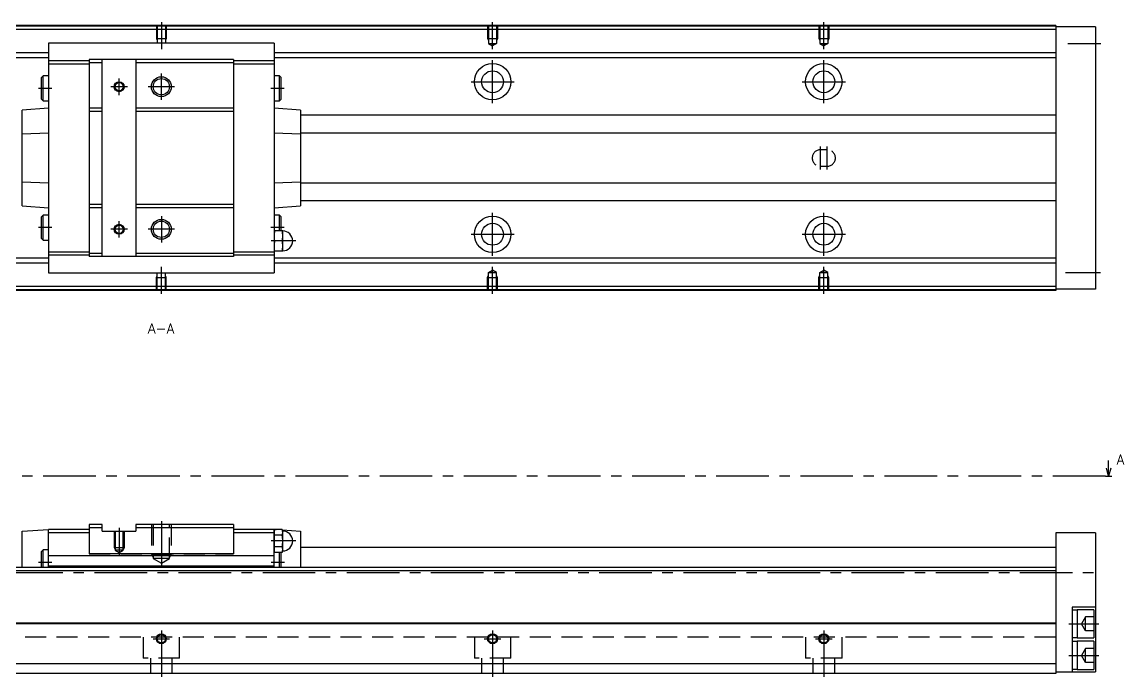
# Model space of a CAD drawing. Extents: x -2 to 939, y -8 to 353.
# Drawn here: x 606.6 to 939.3, y 9 to 206.5 of the extents above; entities that cross this region are included whole.
import ezdxf

# ---------------------------------------------------------------- set-up
doc = ezdxf.new("R2010")
doc.units = 0
doc.header["$LTSCALE"] = 0.5
doc.linetypes.add('CENTER', pattern=[50.8, 31.75, -6.35, 6.35, -6.35])
doc.linetypes.add('DASHED', pattern=[19.05, 12.7, -6.35])
for name, color, linetype in [('MSM_CENTER', 1, 'CENTER'), ('MSM_CONTINUOUS', 7, 'CONTINUOUS'), ('MSM_DASHED', 4, 'DASHED'), ('MSM_NARROW', 5, 'CONTINUOUS'), ('MSM_PART_NUMBER', 7, 'CONTINUOUS')]:
    doc.layers.add(name, color=color, linetype=linetype)
doc.styles.get("Standard").update_dxf_attribs({"font": 'txt.shx', "height": 3, "bigfont": 'bigfont.shx'})

msp = doc.modelspace()

# ---------------------------------------------------------------- linework, layer by layer
at = {"layer": 'MSM_CENTER'}
for p, q in [((648.67, 206.5), (648.67, 198.29)), ((748.67, 198.29), (748.67, 206.5)), ((848.67, 198.29), (848.67, 206.5)), ((922.34, 200), (932.29, 200)), ((748.67, 182), (748.67, 195)), ((848.67, 182), (848.67, 195)), ((648.67, 183), (648.67, 191)), ((615.57, 186.5), (611.58, 186.5)), ((638.42, 187), (633.42, 187)), ((635.92, 184.5), (635.92, 189.5)), ((652.67, 187), (644.67, 187)), ((685.78, 186.5), (681.75, 186.5)), ((742.17, 188.5), (755.17, 188.5)), ((842.17, 188.5), (855.17, 188.5)), ((847.67, 162), (847.67, 169)), ((849.67, 162), (849.67, 169)), ((635.92, 141.5), (635.92, 146.5)), ((648.67, 148), (648.67, 140)), ((748.67, 136), (748.67, 149)), ((848.67, 136), (848.67, 149)), ((615.57, 144.5), (611.58, 144.5)), ((638.42, 144), (633.42, 144)), ((652.67, 144), (644.67, 144)), ((685.78, 144.5), (681.75, 144.5)), ((689.26, 140.5), (681.78, 140.5)), ((742.17, 142.5), (755.17, 142.5)), ((842.17, 142.5), (855.17, 142.5)), ((648.67, 124.5), (648.67, 132.71)), ((748.67, 124.5), (748.67, 132.71)), ((848.67, 124.5), (848.67, 132.71)), ((921.67, 131), (932.17, 131)), ((933.67, 69.5), (320.67, 69.5)), ((635.92, 54), (635.92, 45.5)), ((648.67, 56), (648.67, 42.3)), ((689.26, 50), (681.78, 50)), ((615.57, 43.5), (611.58, 43.5)), ((685.81, 43.5), (681.78, 43.5)), ((323.67, 40.5), (932.67, 40.5)), ((922.67, 25), (931.67, 25)), ((646.17, 20.5), (651.17, 20.5)), ((648.67, 23), (648.67, 9)), ((746.17, 20.5), (751.17, 20.5)), ((748.67, 23), (748.67, 9)), ((846.17, 20.5), (851.17, 20.5)), ((848.67, 23), (848.67, 9)), ((922.67, 15.5), (931.67, 15.5))]:
    msp.add_line(p, q, dxfattribs=at)
at = {"layer": 'MSM_CONTINUOUS'}
for p, q in [((918.67, 205.5), (378.67, 205.5)), ((918.67, 205.3), (378.67, 205.3)), ((918.67, 204.3), (378.67, 204.3)), ((918.67, 205.5), (918.67, 125.5)), ((930.67, 205.1), (918.67, 205.1)), ((930.67, 205.1), (930.67, 125.9)), ((682.72, 200.1), (614.62, 200.1)), ((614.62, 200.1), (614.62, 130.9)), ((682.72, 200.1), (682.72, 130.9)), ((614.62, 197.25), (378.67, 197.25)), ((918.67, 197.25), (682.72, 197.25)), ((614.62, 195.75), (378.67, 195.75)), ((626.92, 194.85), (614.62, 194.85)), ((626.92, 193.85), (614.62, 193.85)), ((670.42, 195.25), (626.92, 195.25)), ((626.92, 195.25), (626.92, 135.75)), ((630.82, 194.25), (626.92, 194.25)), ((630.82, 135.75), (630.82, 195.25)), ((641.02, 195.25), (641.02, 135.75)), ((670.42, 194.25), (641.02, 194.25)), ((670.42, 195.25), (670.42, 135.75)), ((682.72, 194.85), (670.42, 194.85)), ((682.72, 193.85), (670.42, 193.85)), ((918.67, 195.75), (682.72, 195.75)), ((613.02, 190.3), (612.52, 189.8)), ((612.52, 183.2), (612.52, 189.8)), ((614.62, 190.3), (613.02, 190.3)), ((613.02, 182.7), (613.02, 190.3)), ((684.32, 190.3), (682.72, 190.3)), ((684.32, 182.7), (684.32, 190.3)), ((684.82, 189.8), (684.32, 190.3)), ((684.82, 183.2), (684.82, 189.8)), ((612.52, 183.2), (613.02, 182.7)), ((684.32, 182.7), (684.82, 183.2)), ((614.62, 180.5), (606.62, 179.94)), ((606.62, 151.06), (606.62, 179.94)), ((613.02, 182.7), (614.62, 182.7)), ((630.82, 180.5), (626.92, 180.5)), ((670.42, 180.5), (641.02, 180.5)), ((682.72, 182.7), (684.32, 182.7)), ((690.72, 179.94), (682.72, 180.5)), ((690.72, 179.94), (690.72, 151.06)), ((630.82, 179.5), (626.92, 179.5)), ((670.42, 179.5), (641.02, 179.5)), ((918.67, 178.43), (690.72, 178.43)), ((918.67, 173), (690.72, 173)), ((614.62, 172.98), (606.62, 172.73)), ((690.72, 172.73), (682.72, 172.98)), ((606.62, 158.27), (614.62, 158.02)), ((682.72, 158.02), (690.72, 158.27)), ((690.72, 158), (918.67, 158)), ((606.62, 151.06), (614.62, 150.5)), ((630.82, 151.5), (626.92, 151.5)), ((630.82, 150.5), (626.92, 150.5)), ((670.42, 151.5), (641.02, 151.5)), ((670.42, 150.5), (641.02, 150.5)), ((682.72, 150.5), (690.72, 151.06)), ((918.67, 152.57), (690.72, 152.57)), ((613.02, 148.3), (612.52, 147.8)), ((612.52, 141.2), (612.52, 147.8)), ((614.62, 148.3), (613.02, 148.3)), ((613.02, 140.7), (613.02, 148.3)), ((684.32, 148.3), (682.72, 148.3)), ((684.82, 147.8), (684.32, 148.3)), ((684.32, 143.5), (684.32, 148.3)), ((684.82, 143.5), (684.82, 147.8)), ((685.32, 143.5), (682.72, 143.5)), ((685.32, 137.5), (685.32, 143.5)), ((612.52, 141.2), (613.02, 140.7)), ((613.02, 140.7), (614.62, 140.7)), ((685.19, 140.5), (682.84, 140.5)), ((626.92, 137.15), (614.62, 137.15)), ((630.82, 136.75), (626.92, 136.75)), ((670.42, 136.75), (641.02, 136.75)), ((682.72, 137.15), (670.42, 137.15)), ((682.72, 137.5), (685.32, 137.5)), ((614.62, 135.25), (378.67, 135.25)), ((614.62, 133.75), (378.67, 133.75)), ((626.92, 136.15), (614.62, 136.15)), ((670.42, 135.75), (626.92, 135.75)), ((682.72, 136.15), (670.42, 136.15)), ((918.67, 135.25), (682.72, 135.25)), ((918.67, 133.75), (682.72, 133.75)), ((614.62, 130.9), (682.72, 130.9)), ((918.67, 126.7), (378.67, 126.7)), ((918.67, 125.7), (378.67, 125.7)), ((918.67, 125.5), (378.67, 125.5)), ((930.67, 125.9), (918.67, 125.9)), ((934.67, 69.5), (934.67, 74.23)), ((934.67, 69.5), (934, 72)), ((935.34, 72), (934.67, 69.5)), ((933.67, 69.5), (935.67, 69.5)), ((606.62, 53), (614.62, 53.5)), ((626.92, 53.5), (614.62, 53.5)), ((614.62, 42), (614.62, 53.5)), ((626.92, 55), (626.92, 46.15)), ((630.82, 55), (626.92, 55)), ((630.82, 54), (626.92, 54)), ((630.82, 53), (630.82, 55)), ((641.02, 55), (641.02, 53)), ((670.42, 55), (641.02, 55)), ((670.42, 54), (641.02, 54)), ((670.42, 55), (670.42, 46.15)), ((682.72, 53.5), (670.42, 53.5)), ((682.72, 53.5), (683.29, 53.46)), ((682.72, 42), (682.72, 53.5)), ((682.84, 53.46), (682.72, 53)), ((685.19, 53.46), (682.84, 53.46)), ((685.32, 53), (685.19, 53.46)), ((685.22, 53.34), (690.72, 53)), ((606.62, 42), (606.62, 53)), ((626.92, 52.5), (614.62, 52.5)), ((630.82, 53), (641.02, 53)), ((682.72, 52.5), (670.42, 52.5)), ((682.72, 52.41), (682.72, 52.6)), ((685.19, 51.73), (682.84, 51.73)), ((685.32, 47), (685.32, 53)), ((690.72, 53), (690.72, 42)), ((930.67, 52.5), (918.67, 52.5)), ((918.67, 52.5), (918.67, 10)), ((930.67, 52.5), (930.67, 10.5)), ((613.02, 47.3), (612.52, 46.8)), ((612.52, 42), (612.52, 46.8)), ((613.02, 42), (613.02, 47.3)), ((614.62, 47.3), (613.02, 47.3)), ((682.72, 47), (682.84, 46.54)), ((685.19, 48.27), (682.84, 48.27)), ((685.19, 46.54), (685.32, 47)), ((918.67, 48), (690.72, 48)), ((682.72, 45.5), (614.62, 45.5)), ((670.42, 46.15), (626.92, 46.15)), ((685.19, 46.54), (682.84, 46.54)), ((684.32, 42), (684.32, 46.54)), ((684.82, 42), (684.82, 46.54)), ((918.67, 42), (378.67, 42)), ((918.67, 41), (378.67, 41)), ((682.72, 42.4), (614.62, 42.4)), ((930.67, 30), (923.67, 30)), ((923.67, 30), (923.67, 10.5)), ((925.17, 29.15), (923.67, 29.15)), ((930.17, 29.25), (925.17, 29.25)), ((925.17, 29.25), (925.17, 20.75)), ((930.17, 29.25), (930.17, 20.75)), ((918.67, 25.2), (378.67, 25.2)), ((918.67, 25), (378.67, 25)), ((923.67, 20.85), (925.17, 20.85)), ((925.17, 20.75), (930.17, 20.75)), ((925.17, 19.65), (923.67, 19.65)), ((930.17, 19.75), (925.17, 19.75)), ((925.17, 19.75), (925.17, 11.25)), ((930.17, 19.75), (930.17, 11.25)), ((918.67, 13), (378.67, 13)), ((918.67, 10), (378.67, 10)), ((918.67, 10.5), (930.67, 10.5)), ((923.67, 11.35), (925.17, 11.35)), ((925.17, 11.25), (930.17, 11.25))]:
    msp.add_line(p, q, dxfattribs=at)
for centre, radius in [((748.67, 188.5), 5.5), ((848.67, 188.5), 5.5), ((748.67, 188.5), 3.3), ((848.67, 188.5), 3.3), ((635.92, 187), 1.23), ((648.67, 187), 2.46), ((648.67, 144), 2.46), ((748.67, 142.5), 5.5), ((848.67, 142.5), 5.5), ((635.92, 144), 1.23), ((748.67, 142.5), 3.3), ((848.67, 142.5), 3.3), ((648.67, 20.5), 1.23), ((748.67, 20.5), 1.23), ((848.67, 20.5), 1.23)]:
    msp.add_circle(centre, radius, dxfattribs=at)
for centre, radius, start, end in [((692.41, 141.95), 9.69, 170.8086, 179.713), ((675.62, 141.95), 9.7, 0.2886, 9.1898), ((685.32, 140.5), 3, 270, 90), ((692.41, 142.05), 9.7, 180.2886, 189.1898), ((692.41, 138.95), 9.69, 170.8086, 179.713), ((675.62, 142.05), 9.69, 350.8086, 359.713), ((675.62, 138.95), 9.7, 0.2886, 9.1898), ((692.41, 139.05), 9.7, 180.2886, 189.1898), ((675.62, 139.05), 9.69, 350.8086, 359.713), ((686.02, 52.57), 3.31, 164.2277, 179.4294), ((682.01, 52.56), 3.31, 0.5738, 15.7691), ((686.02, 52.63), 3.31, 180.5738, 195.7691), ((695.6, 49.95), 12.89, 172.0306, 179.7562), ((696.17, 50.1), 13.46, 180.407, 187.8062), ((682.01, 52.63), 3.31, 344.2277, 359.4294), ((672.42, 49.94), 12.89, 0.2452, 7.968), ((671.86, 50.1), 13.46, 352.1938, 359.593), ((685.32, 50), 3, 270, 90), ((686.02, 47.37), 3.31, 164.2277, 179.4294), ((686.02, 47.44), 3.31, 180.5738, 195.7691), ((682.01, 47.37), 3.31, 0.5738, 15.7691), ((682.01, 47.43), 3.31, 344.2277, 359.4294)]:
    msp.add_arc(centre, radius, start, end, dxfattribs=at)
at = {"layer": 'MSM_DASHED'}
for p, q in [((647.17, 205.5), (647.17, 201.5)), ((647.44, 205.5), (647.44, 200.1)), ((649.9, 205.5), (649.9, 200.1)), ((650.17, 205.5), (650.17, 201.5)), ((747.17, 205.5), (747.17, 201.5)), ((747.44, 205.5), (747.44, 200)), ((749.9, 205.5), (749.9, 200)), ((750.17, 205.5), (750.17, 201.5)), ((847.17, 205.5), (847.17, 201.5)), ((847.44, 205.5), (847.44, 200)), ((849.9, 205.5), (849.9, 200)), ((850.17, 205.5), (850.17, 201.5)), ((647.17, 201.5), (650.17, 201.5)), ((647.17, 201.5), (647.44, 201.03)), ((650.17, 201.5), (649.9, 201.03)), ((747.17, 201.5), (750.17, 201.5)), ((747.17, 201.5), (747.44, 201.03)), ((747.44, 200), (749.9, 200)), ((747.44, 200), (748.67, 199.29)), ((749.9, 200), (748.67, 199.29)), ((750.17, 201.5), (749.9, 201.03)), ((847.17, 201.5), (850.17, 201.5)), ((847.17, 201.5), (847.44, 201.03)), ((847.44, 200), (849.9, 200)), ((847.44, 200), (848.67, 199.29)), ((849.9, 200), (848.67, 199.29)), ((850.17, 201.5), (849.9, 201.03)), ((849.67, 168), (847.67, 168)), ((847.67, 163), (849.67, 163)), ((647.17, 129.5), (647.44, 129.97)), ((647.44, 125.5), (647.44, 130.9)), ((649.9, 125.5), (649.9, 130.9)), ((650.17, 129.5), (649.9, 129.97)), ((747.17, 129.5), (747.44, 129.97)), ((747.44, 131), (748.67, 131.71)), ((747.44, 131), (749.9, 131)), ((747.44, 125.5), (747.44, 131)), ((749.9, 131), (748.67, 131.71)), ((749.9, 125.5), (749.9, 131)), ((750.17, 129.5), (749.9, 129.97)), ((847.17, 129.5), (847.44, 129.97)), ((847.44, 131), (848.67, 131.71)), ((847.44, 131), (849.9, 131)), ((847.44, 125.5), (847.44, 131)), ((849.9, 131), (848.67, 131.71)), ((849.9, 125.5), (849.9, 131)), ((850.17, 129.5), (849.9, 129.97)), ((647.17, 129.5), (650.17, 129.5)), ((647.17, 125.5), (647.17, 129.5)), ((650.17, 125.5), (650.17, 129.5)), ((747.17, 129.5), (750.17, 129.5)), ((747.17, 125.5), (747.17, 129.5)), ((750.17, 125.5), (750.17, 129.5)), ((847.17, 129.5), (850.17, 129.5)), ((847.17, 125.5), (847.17, 129.5)), ((850.17, 125.5), (850.17, 129.5)), ((645.67, 55), (645.67, 46)), ((646.21, 55), (646.21, 44.72)), ((651.12, 44.72), (651.12, 55)), ((651.67, 55), (651.67, 46)), ((634.42, 53), (634.42, 48)), ((634.69, 53), (634.69, 47.21)), ((637.15, 47.21), (637.15, 53)), ((637.42, 53), (637.42, 48)), ((634.42, 48), (637.42, 48)), ((634.42, 48), (634.69, 47.53)), ((634.69, 47.21), (635.92, 46.5)), ((637.15, 47.21), (634.69, 47.21)), ((635.92, 46.5), (637.15, 47.21)), ((637.42, 48), (637.15, 47.53)), ((626.92, 46.15), (670.42, 46.15)), ((645.67, 46), (646.21, 45.06)), ((645.67, 46), (651.67, 46)), ((646.21, 44.72), (648.67, 43.3)), ((651.12, 44.72), (646.21, 44.72)), ((648.67, 43.3), (651.12, 44.72)), ((651.67, 46), (651.12, 45.06)), ((927.67, 27.12), (926.44, 25)), ((927.67, 22.88), (927.67, 27.12)), ((930.17, 27.12), (927.67, 27.12)), ((918.67, 25.2), (378.67, 25.2)), ((918.67, 25), (378.67, 25)), ((927.67, 22.88), (926.44, 25)), ((927.67, 25), (930.17, 25)), ((918.67, 21), (378.67, 21)), ((643.17, 21), (643.17, 14.7)), ((654.17, 14.7), (654.17, 21)), ((743.17, 21), (743.17, 14.7)), ((754.17, 14.7), (754.17, 21)), ((843.17, 21), (843.17, 14.7)), ((854.17, 14.7), (854.17, 21)), ((930.17, 22.88), (927.67, 22.88)), ((927.67, 17.62), (926.44, 15.5)), ((927.67, 13.38), (927.67, 17.62)), ((930.17, 17.62), (927.67, 17.62)), ((654.17, 14.7), (643.17, 14.7)), ((645.37, 14.7), (645.37, 10)), ((651.97, 10), (651.97, 14.7)), ((754.17, 14.7), (743.17, 14.7)), ((745.37, 14.7), (745.37, 10)), ((751.97, 10), (751.97, 14.7)), ((854.17, 14.7), (843.17, 14.7)), ((845.37, 14.7), (845.37, 10)), ((851.97, 10), (851.97, 14.7)), ((927.67, 13.38), (926.44, 15.5)), ((927.67, 15.5), (930.17, 15.5)), ((930.17, 13.38), (927.67, 13.38))]:
    msp.add_line(p, q, dxfattribs=at)
for centre, start, end in [((847.67, 165.5), 90, 270), ((849.67, 165.5), 270, 90)]:
    msp.add_arc(centre, 2.5, start, end, dxfattribs=at)
at = {"layer": 'MSM_NARROW'}
for centre, radius in [((648.67, 187), 3), ((635.92, 187), 1.5), ((648.67, 144), 3), ((635.92, 144), 1.5), ((648.67, 20.5), 1.5), ((748.67, 20.5), 1.5), ((848.67, 20.5), 1.5)]:
    msp.add_circle(centre, radius, dxfattribs=at)

# ---------------------------------------------------------------- texts
at = {"layer": 'MSM_PART_NUMBER'}
for s, p in [('A-A', (644.61, 112.62)), ('A', (937.1, 73.08))]:
    msp.add_text(s, height=3, dxfattribs=at).set_placement(p)

doc.saveas('drawing.dxf')
